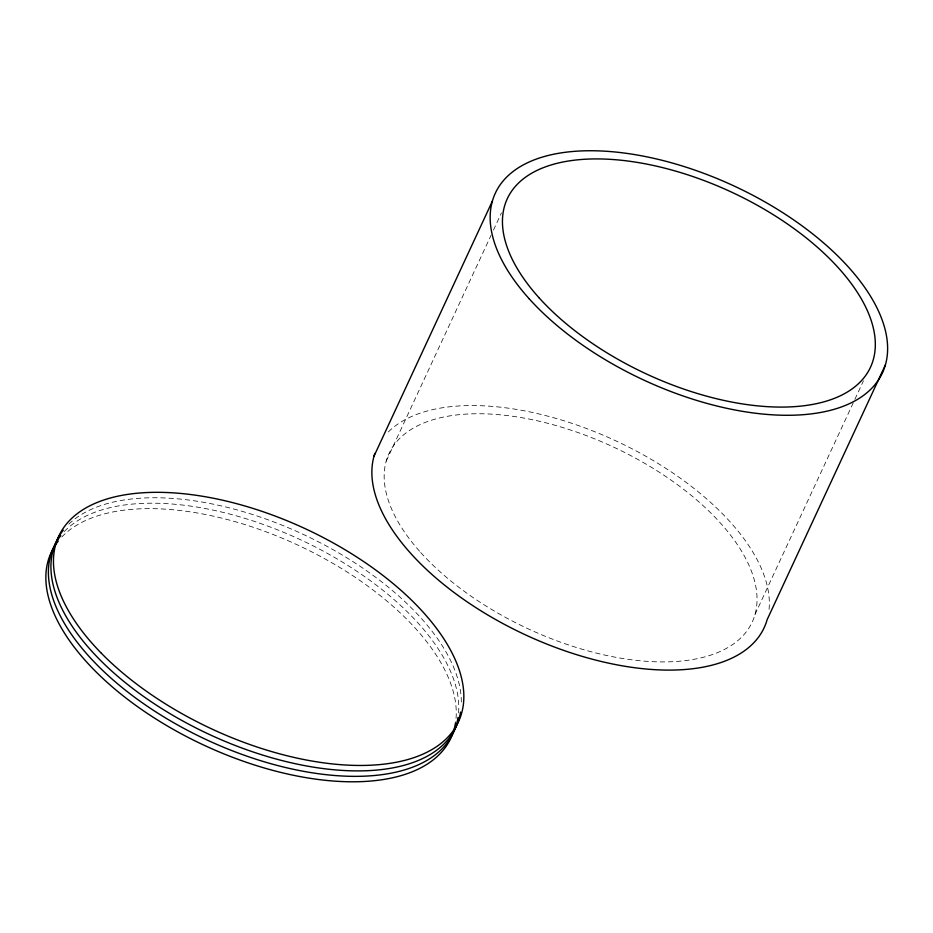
<?xml version="1.0" encoding="UTF-8"?>
<svg xmlns="http://www.w3.org/2000/svg" width="933" height="933" viewBox="0 0 933 933"><rect width="100%" height="100%" fill="white"/><g stroke="black" fill="none" stroke-linecap="round" stroke-linejoin="round"><path stroke-width="0.7" stroke-dasharray="4.67 3.5" d="M386.215 461.112L491.026 235.338M493.475 230.066L501.441 212.899M754.984 614.544L854.266 400.654M854.885 399.324L863.468 380.839M388.35 431.932A213.4 107.027 24.9 0 1 618.241 441.962A213.4 107.027 24.9 0 1 768.804 611.628M68.785 524.159A220.34 110.502 24.9 0 1 301.779 533.699A220.34 110.502 24.9 0 1 461.24 705.29M64.319 531.553A220.34 110.502 24.9 0 1 299.248 539.146A220.34 110.502 24.9 0 1 458.511 713.488M61.8 537A220.34 110.502 24.9 0 1 300.263 546.237A220.34 110.502 24.9 0 1 455.479 722.958M420.725 552.546A200.187 100.391 24.9 0 0 741.572 637.169A200.187 100.391 24.9 0 0 549.514 423.769A200.187 100.391 24.9 0 0 420.725 552.546"/><path stroke-width="1.4" d="M374.051 456.05L492.332 201.236M885.44 364.78L767.159 619.605A213.4 107.027 24.9 0 1 538.668 640.726A213.4 107.027 24.9 0 1 374.879 453.38M460.529 712.077A220.34 110.502 24.9 0 1 211.651 735.507A220.34 110.502 24.9 0 1 63.316 530.177M458.01 717.512A220.34 110.502 24.9 0 1 209.12 740.954A220.34 110.502 24.9 0 1 60.785 535.624M455.479 722.958A220.34 110.502 24.9 0 1 206.601 746.4A220.34 110.502 24.9 0 1 58.254 541.058M529.116 298.7A213.4 107.027 24.9 0 0 871.13 388.909A213.4 107.027 24.9 0 0 666.407 161.421A213.4 107.027 24.9 0 0 529.116 298.7M539.017 297.732A200.187 100.391 24.9 0 0 859.853 382.343A200.187 100.391 24.9 0 0 667.795 168.943A200.187 100.391 24.9 0 0 539.017 297.732M101.417 653.31A220.34 110.502 24.9 0 0 451.455 733.046A220.34 110.502 24.9 0 0 223.069 500.31A220.34 110.502 24.9 0 0 101.417 653.31"/></g></svg>
